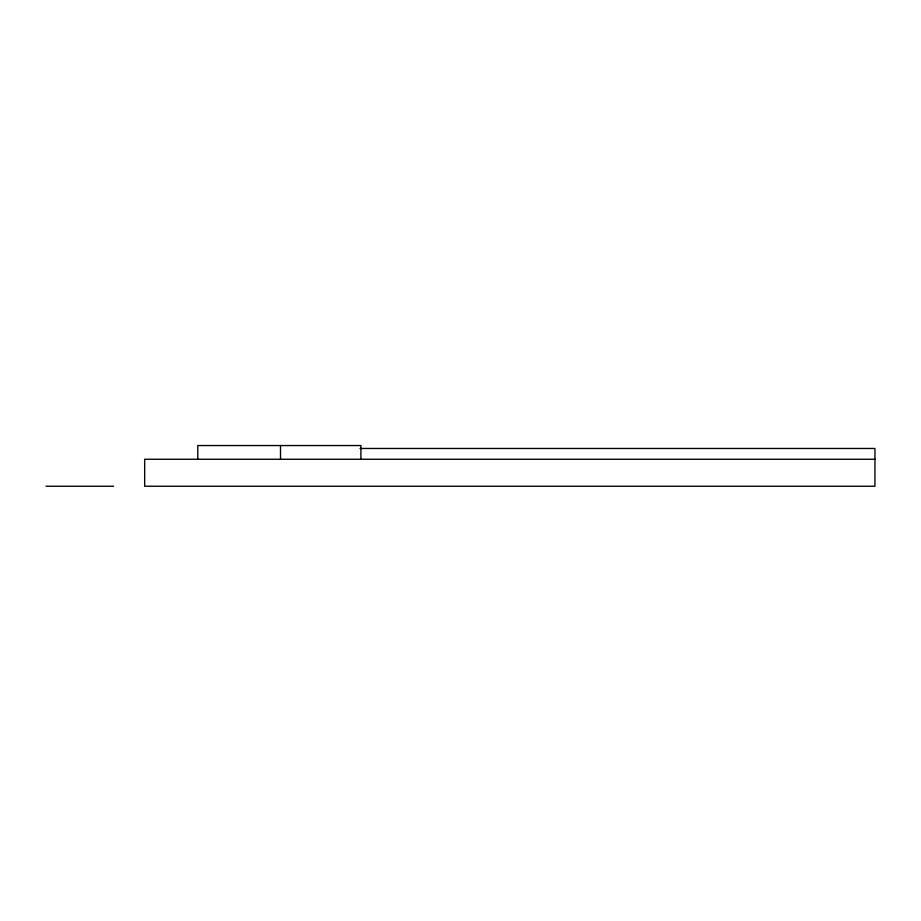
<?xml version="1.0" encoding="UTF-8"?>
<svg xmlns="http://www.w3.org/2000/svg" width="921" height="921" viewBox="0 0 921 921"><rect width="100%" height="100%" fill="white"/><g stroke="black" fill="none" stroke-linecap="round" stroke-linejoin="round"><path stroke-width="1.38" d="M360.042 448.469L874.95 448.469L874.95 486.242L144.666 486.242L144.666 459.257L874.95 459.257M46.05 486.242L113.594 486.242M360.905 459.257L360.905 445.545L197.785 445.545L197.785 459.257M280.514 445.545L280.514 459.257"/></g></svg>
